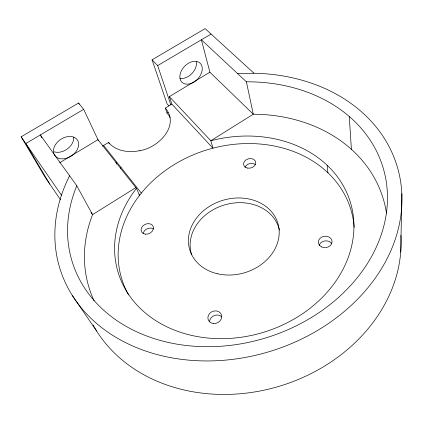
<?xml version="1.0" encoding="UTF-8"?>
<svg xmlns="http://www.w3.org/2000/svg" width="423" height="423" viewBox="0 0 423 423"><rect width="100%" height="100%" fill="white"/><g stroke="black" fill="none" stroke-linecap="round" stroke-linejoin="round"><path stroke-width="0.63" d="M400.729 252.124L401.85 193.639M354.183 227.32A119.704 98.733 -16.6 0 0 269.774 145.211A119.704 98.733 -16.6 0 0 141.34 193.115L139.564 195.368A119.704 98.733 -16.6 0 0 128.597 294.963M120.338 168.232L121.063 167.513M135.846 187.595L92.552 214.646A153.665 126.213 -16.6 0 0 94.091 300.806M102.461 146.136L108.6 142.424A35.389 25.184 -20.8 0 0 124.367 151.043L128.83 151.54A33.734 24.026 -20.8 0 0 139.844 150.641C157.858 148.061 180.468 125.742 165.33 108.066L171.854 104.111L169.364 96.634L209.893 72.201L201.38 39.783L246.398 81.813A162.416 129.433 -16.6 0 1 384.507 223.233A162.416 129.433 -16.6 0 1 185.258 345.364A162.416 129.433 -16.6 0 1 76.79 185.776L40.301 134.963L41.888 137.803M168.095 112.275L167.011 112.936L165.33 108.066M59.595 162.802L97.962 139.675L136.449 188.357L139.564 195.368L138.966 194.606M98.527 140.864L83.664 109.34L25.798 143.534L49.808 184.137M69.605 175.772A176.206 140.632 -16.6 0 0 172.806 358.022A176.206 140.632 -16.6 0 0 397.128 233.279A176.206 140.632 -16.6 0 0 254.006 73.232L205.123 28.616L152.069 59.812L157.668 65.613L211.077 34.052M60.626 199.915L45.261 177.507L21.15 136.803L78.583 103.027L83.664 109.34M237.552 73.56L254.006 73.232M209.893 72.201L253.287 114.221A153.665 126.213 -16.6 0 1 386.485 213.271M169.364 96.634L210.818 140.753A121.306 99.357 -16.6 0 1 353.596 233.697A121.306 99.357 -16.6 0 1 193.908 335.904A121.306 99.357 -16.6 0 1 136.449 188.357M171.854 104.111L212.97 148.166L210.818 140.753L253.287 114.221L246.398 81.813M168.856 105.782L167.069 103.857L152.069 59.812M103.593 145.454L141.34 193.115M91.077 212.568L92.552 214.646L76.79 185.776M21.15 136.803L61.467 195.172M72.19 295.302L96.65 331.04M78.583 103.027L79.149 104.217M115.881 162.342L116.695 164.113M108.6 142.424L109.139 143.603M139.844 150.636L139.965 150.937M157.668 65.613L170.797 104.756M327.127 165.256L327.936 172.817M349.266 116.457L351.381 149.33M400.888 235.288A163.019 135.603 -16.5 0 1 277.742 386.722A163.019 135.603 -16.5 0 1 93.044 324.885M191.667 254.82A45.626 37.658 -16.6 0 1 225.142 204.737A45.626 37.658 -16.6 0 1 279.407 230.012M319.191 245.446A6.805 5.689 -5.3 0 1 324.943 240.93A6.805 5.689 -5.3 0 1 331.822 243.727M209.565 321.871A6.995 6.155 -23.7 0 1 214.175 315.579A6.995 6.155 -23.7 0 1 221.795 316.933M143.228 233.459A6.356 5.034 -24.6 0 1 147.336 228.737A6.356 5.034 -24.6 0 1 153.538 228.975M244.98 167.439A6.134 4.738 -13.6 0 1 249.554 163.675A6.134 4.738 -13.6 0 1 255.439 164.716M191.281 83.363A13.176 9.116 -46.7 0 1 180.526 72.835A13.176 9.116 -46.7 0 1 198.456 62.028A13.176 9.116 -46.7 0 1 196.224 80.386M196.251 80.428A12.875 8.904 -46.7 0 1 191.281 83.421M73.232 154.522A13.716 9.835 -34.2 0 0 73.079 136.92A13.716 9.835 -34.2 0 0 53.716 148.595A13.716 9.835 -34.2 0 0 67.897 157.737A13.404 9.607 -34.2 0 0 73.269 154.559M166.911 112.999A34.665 24.83 -21 0 1 170.178 117.747M73.724 137.089A13.568 9.845 -34 0 1 67.585 148.759A13.568 9.845 -34 0 1 54.239 151.846M196.42 61.71A13.039 9.132 -46.9 0 1 191.719 73.739A13.039 9.132 -46.9 0 1 179.939 78.35M217.322 273.723A46.022 37.811 -16.6 0 0 278.688 226.606A46.022 37.811 -16.6 0 0 205.398 209.205A46.022 37.811 -16.6 0 0 217.322 273.723M321.718 246.947A6.868 5.716 -5.5 0 0 332.081 241.797A6.868 5.716 -5.5 0 0 321.877 237.023A6.868 5.716 -5.5 0 0 321.718 246.947M213.298 323.495A7.064 6.192 -23.5 0 0 221.414 314.728A7.064 6.192 -23.5 0 0 209.697 313.39A7.064 6.192 -23.5 0 0 213.298 323.495M145.581 234.205A6.408 5.055 -24.5 0 0 153.253 226.707A6.408 5.055 -24.5 0 0 142.921 225.845A6.408 5.055 -24.5 0 0 145.581 234.205M247.328 168.058A6.186 4.748 -13.6 0 0 255.714 162.173A6.186 4.748 -13.6 0 0 245.922 159.947A6.186 4.748 -13.6 0 0 247.328 168.058"/></g></svg>
